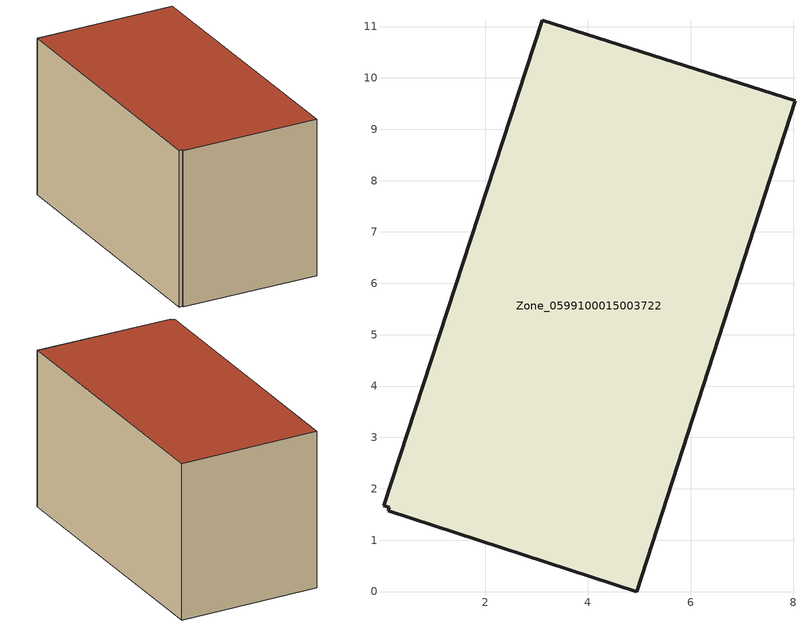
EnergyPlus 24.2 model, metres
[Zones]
Zone_0599100015003722
 floor ground (C_G): 0.14,1.64 0.02,1.67 3.12,11.12 8.03,9.55 4.95,0 0.12,1.57 z0.76
 wall outside (C_F): 8.03,9.55 3.12,11.12 0.02,1.67 0.14,1.64 0.12,1.57 4.95,0 8.03,9.55 z0.76:6.57
 roof outside (C_R): 0.14,1.64 0.12,1.57 4.95,0 8.03,9.55 3.12,11.12 0.02,1.67 z6.57
[BUILDING]
Pand.0599100015003722: North Axis=0; Terrain=City; Loads Convergence Tolerance Value=0.04; Temperature Convergence Tolerance Value=0.4; Solar Distribution=FullExterior; Maximum Number of Warmup Days=25; Minimum Number of Warmup Days=1
[Site:Location]
Rotterdam.The.Hague.AP_ZH_NLD Design_Conditions: Latitude=51.96; Longitude=4.45; Time Zone=1; Elevation=-4.5
[SITE:GROUNDTEMPERATURE:BUILDINGSURFACE]
18, 18, 18, 18, 18, 18, 18, 18, 18, 18, 18, 18
[MATERIAL] Thermal Absorptance=0.9; Solar Absorptance=0.7; Visible Absorptance=0.7
Name | Roughness | Thickness | Conductivity | Density | Specific Heat
G.TC.1965-1974 | MediumSmooth | 0.15 | 0.882353 | 540 | 1210
F.TC.1965-1974 | Rough | 0.3 | 0.697674 | 1920 | 840
R.TC.1965-1974 | MediumRough | 0.2 | 0.232558 | 1500 | 1000
[CONSTRUCTION]
C_G: G.TC.1965-1974
C_F: F.TC.1965-1974
C_R: R.TC.1965-1974
[ZONE]
Zone_0599100015003722: Type=1; Multiplier=1; Ceiling Height=Autocalculate; Volume=Autocalculate; Floor Area=autocalculate; Part of Total Floor Area=Yes
[ZONEINFILTRATION:DESIGNFLOWRATE]
Infil_Zone_0599100015003722: Zone or ZoneList or Space or SpaceList=Zone_0599100015003722; Schedule=AlwaysOn; Design Flow Rate Calculation Method=Flow/Area; Flow Rate per Floor Area=0.003; Constant Term Coefficient=1; Temperature Term Coefficient=0; Velocity Term Coefficient=0; Velocity Squared Term Coefficient=0
[HVACTEMPLATE:ZONE:IDEALLOADSAIRSYSTEM]
Zone_0599100015003722: Maximum Heating Supply Air Temperature=50; Minimum Cooling Supply Air Temperature=13; Maximum Heating Supply Air Humidity Ratio=0.0156; Minimum Cooling Supply Air Humidity Ratio=0.0077; Heating Limit=NoLimit; Cooling Limit=NoLimit; Dehumidification Control Type=ConstantSensibleHeatRatio; Cooling Sensible Heat Ratio=0.7; Dehumidification Setpoint=60; Humidification Control Type=None; Humidification Setpoint=30; Outdoor Air Method=None; Outdoor Air Flow Rate per Person=0.00944; Outdoor Air Flow Rate per Zone Floor Area=0; Outdoor Air Flow Rate per Zone=0; Demand Controlled Ventilation Type=None; Outdoor Air Economizer Type=NoEconomizer; Heat Recovery Type=None; Sensible Heat Recovery Effectiveness=0.7; Latent Heat Recovery Effectiveness=0.65
[ZONECONTROL:THERMOSTAT]
ThermostatControl_Zone_0599100015003722: Zone or ZoneList=Zone_0599100015003722; Control Type Schedule=DualSetpointControlType; Control 1=Thermostat_Zone_0599100015003722; Temperature Difference Between Cutout And Setpoint=0
[THERMOSTATSETPOINT:DUALSETPOINT]
Thermostat_Zone_0599100015003722: Heating Setpoint Temperature Schedule=HeatingSetpoint_Zone_0599100015003722; Cooling Setpoint Temperature Schedule=CoolingSetpoint_Zone_0599100015003722
[SCHEDULE:COMPACT]
HeatingSetpoint_Zone_0599100015003722: Through: 12/31, For: AllDays, Until: 24:00, 21
CoolingSetpoint_Zone_0599100015003722: Through: 12/31, For: AllDays, Until: 24:00, 24
DualSetpointControlType: Through: 12/31, For: AllDays, Until: 24:00, 4
AlwaysOn: Through: 12/31, For: AllDays, Until: 24:00, 1
